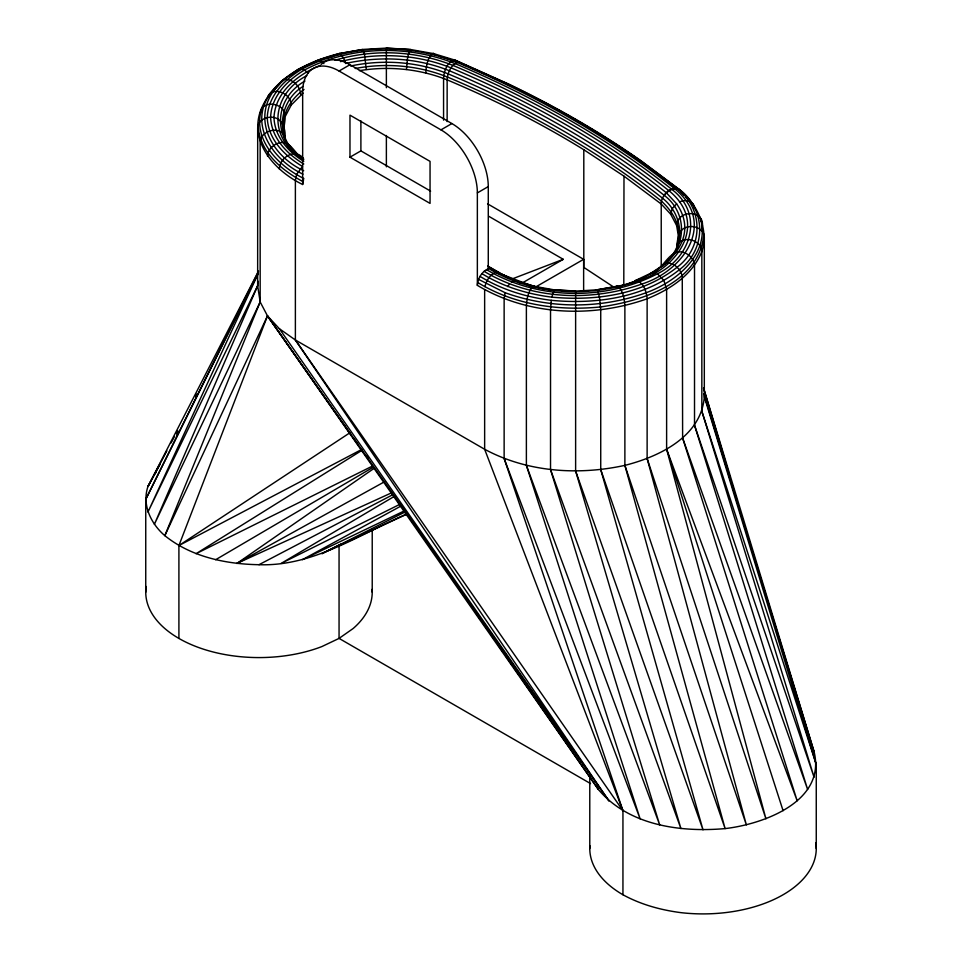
<?xml version="1.0" encoding="UTF-8"?>
<svg xmlns="http://www.w3.org/2000/svg" width="962" height="962" viewBox="0 0 962 962"><rect width="100%" height="100%" fill="white"/><g stroke="black" fill="none" stroke-linecap="round" stroke-linejoin="round"><path stroke-width="1.44" d="M729.99 477.296L703.547 387.999L814.08 751.719C826.334 801.43 763.551 824.157 725.107 828.595C680.675 832.503 628.715 825.612 598.4 789.489L267.484 315.897L260.161 301.96L257.648 285.774L257.684 127.754C257.876 121.248 264.61 117.172 270.623 117.256C281.132 116.679 285.678 127.633 285.089 136.676C280.17 125.204 260.546 130.363 260.161 142.256L260.161 301.96L164.827 535.654C191.173 556.902 225.829 564.129 258.982 564.706C313.083 566.642 359.175 534.559 406.806 513.973M623.797 284.776L623.989 176.166L583.802 149.723A969.912 559.968 0 0 0 447.138 79.846C419.504 68.795 388.708 65.849 359.391 70.671M406.457 69.468L407.696 56.782L410.209 49.459L434.163 53.716L434.956 54.798M425.769 72.847C426.298 66.137 427.26 57.624 433.14 53.475L434.163 53.716M258.55 271.019L147.92 486.568C141.775 504.773 150.914 523.773 164.827 535.654L267.484 315.897L279.377 328.739L295.382 339.995L484.644 449.266C527.2 472.21 578.174 475.577 624.879 465.367C659.078 456.734 701.346 436.652 704.316 396.729L704.316 237.025C703.992 229.221 694.913 225.24 688.034 226.876C677.717 228.583 677.44 240.38 676.599 248.629L678.571 237.025L676.599 225.433L670.742 214.285L672.222 208.67L676.599 203.788L666.233 192.677A975.444 563.167 0 0 0 451.022 67.869C416.185 53.896 376.707 52.104 340.5 61.616M411.135 50.625L410.209 49.459L386.375 48.1L362.53 49.459L338.576 53.716C306.878 61.7 273.22 78.331 260.594 110.594C249.026 142.761 275.517 171.452 302.657 184.5L303.571 179.557M433.14 53.475L455.76 60.378L509.199 84.307A991.822 572.618 0 0 1 640.908 160.69L679.473 189.538C697.209 204.317 709.054 228.475 701.839 251.527C692.496 275.192 669.732 289.562 647.125 298.797C592.219 318.242 527.885 315.716 477.356 285.353C477.765 278.343 482.046 271.092 488.816 268.602C533.152 295.49 589.766 297.979 638.083 280.844C677.813 268.386 708.982 223.461 669.095 190.825L668.698 190.536A978.174 564.742 0 0 0 452.934 65.404C415.764 50.565 373.352 48.797 335.029 60.221M676.599 225.433C677.513 208.778 707.154 209.716 701.839 228.499M678.571 237.025C679.857 222.992 671.476 210.293 661.483 201.19A970.225 560.161 0 0 0 447.33 76.984C418.302 65.392 385.822 62.662 355.158 68.506M443.566 120.13L443.566 78.343C443.999 71.344 446.945 62.302 454.268 59.993L507.491 83.826A989.14 571.079 0 0 1 638.84 160.005L677.248 188.732L679.473 189.538C706.433 209.812 706.433 249.386 679.473 269.661C643.722 298.016 595.538 304.497 551.262 300.324L550.529 309.896L550.529 469.6L659.679 824.867L526.382 465.367L526.382 305.663C527.008 298.941 527.897 290.392 533.814 286.219L554.833 289.971L575.625 291.149L596.945 289.815L617.448 286.219C623.364 290.392 624.254 298.941 624.879 305.663L624.879 465.367L725.107 828.595L600.733 469.6L600.733 309.896L599.47 297.138L597.558 290.524L596.428 289.971L617.448 286.219M279.377 169.035C279.473 157.527 295.214 147.583 303.535 158.61M267.484 156.193C267.797 149.651 273.34 144.42 279.425 142.821C290.668 139.911 294.54 154.185 302.874 158.465M260.161 301.96L154.365 524.35L257.648 285.774L258.321 281.325M285.401 139.358C279.425 128.8 291.883 113.432 279.184 106.349C273.845 103.223 266.053 103.138 261.856 108.213C251.695 139.189 278.234 165.909 303.872 178.535M703.871 234.307C699.182 283.261 641.858 301.142 600.649 306.926C558.501 311.183 514.189 304.93 477.669 282.455M481.914 273.629C503.102 286.652 527.2 294.059 551.791 297.138L554.304 289.815L575.625 291.029L575.625 471.019L680.928 828.595L550.529 469.6M478.583 279.401L505.098 292.713L504.136 298.797L504.136 458.501L622.943 810.701L622.943 894.756C640.872 904.581 660.738 910.016 680.928 912.649A113.239 65.38 0 0 0 815.824 842.832M484.932 286.652C486.303 280.808 489.754 274.819 495.526 272.474C514.73 278.006 533.754 289.285 554.833 289.971M484.102 271.32C530.988 299.627 590.776 302.14 641.798 284.055C683.898 270.863 716.931 223.256 674.651 188.684L673.977 188.179A984.018 568.121 0 0 0 457.034 62.362C407.732 42.857 349.362 44.096 302.152 68.987C284.56 79.437 268.025 95.959 267.268 117.617C268.013 139.406 284.764 155.94 302.453 166.438L296.657 174.375L295.382 180.291L295.382 339.995L608.862 800.793L267.484 315.897L178.908 545.55L178.908 638.431M361.604 50.625L362.53 49.459L364.442 53.956L366.281 69.468M258.213 273.569L147.92 512.085L257.648 285.774M145.743 592.207L145.743 499.326L258.117 272.511M145.743 499.326L258.105 273.509M262.157 109.464L260.161 113.263L261.856 108.213M285.401 116.161L291.258 105.014L303.102 93.098M160.305 463.864L147.92 486.568L166.895 450.841M671.68 255.88C686.014 237.891 680.002 211.772 662.565 198.244A971.536 560.906 0 0 0 448.124 73.858C417.376 61.52 382.912 59.259 350.565 66.005M676.911 245.935C681.83 234.475 701.454 239.634 701.839 251.527L701.839 411.231L814.08 777.224L694.516 425.168L694.516 265.464C694.203 258.922 688.66 253.679 682.575 252.092C668.265 249.459 663.708 270.154 650.745 273.629M171.116 442.893L174.627 436.279M176.13 433.345L177.537 430.699M195.707 396.572L197.114 393.927M176.623 435.125L178.86 431.204M684.235 195.31L681.204 192.388C675.12 181.325 660.473 194.901 661.231 204.004L661.231 266.69M507.732 286.604L509.463 284.055M337.794 54.798L338.576 53.716L362.001 49.603M615.644 287.542L616.426 286.46C652.38 280.231 705.218 245.07 676.599 203.788M280.82 81.782L298.052 69.348L318.47 59.993L339.598 53.475L343.35 57.66L345.574 63.468C379.894 55.892 416.642 57.479 449.386 70.755A973.604 562.109 0 0 1 664.261 195.406C667.303 191.462 672.041 188.107 677.248 188.732C703.631 208.562 703.631 247.294 677.248 267.135C642.267 294.877 595.105 301.226 551.791 297.138M269.865 94.577L267.893 96.705L269.083 94.456L282.527 80.267L299.952 68.771L304.521 69.998L308.357 73.268M272.823 91.378L279.738 83.91M154.365 474.302L156.265 472.258M662.445 266.402L669.119 259.187M662.565 265.308C686.7 248.256 688.299 213.372 664.273 195.406M306.83 75.637C270.526 94.372 267.171 139.009 303.788 159.536M304.966 81.049C275.613 97.366 271.38 135.967 299.435 156.036M302.982 86.472C280.435 100.108 274.663 133.598 294.781 151.972M304.016 89.454C291.919 98.112 282.227 112.398 283.429 127.754M624.879 465.367L746.356 824.867L647.125 458.501L647.125 298.797C646.56 291.787 643.722 282.708 636.351 280.387L634.86 280.772L651.009 273.124L666.498 262.987L669.095 262.939L674.651 265.079L679.473 269.661L682.262 275.445L682.623 438.011L797.173 800.793L666.618 449.266L666.618 289.562L663.948 280.591L657.479 273.773C604.882 301.106 537.554 300.024 486.459 269.6M657.479 273.773C691.161 257.431 704.605 214.526 671.873 189.394L671.344 188.997A981.096 566.426 0 0 0 454.99 63.528C407.07 44.613 350.384 45.803 304.521 69.998C287.422 80.147 271.344 96.212 270.623 117.256C271.356 137.927 286.916 153.968 303.788 163.985M341.402 543.903L321.897 553.691L405.158 511.964M391.678 492.772L236.892 563.443L374.23 468.266M511.327 282.082L513.179 280.844L516.402 280.772M351.37 435.293L349.675 432.924L178.908 545.55L361.58 449.519L362.097 450.24L196.068 553.691L372.438 466.089M395.214 495.839L281.072 563.443L400.156 504.172M215.644 559.728L373.28 467.171M302.657 184.5L302.657 92.039A51.467 29.714 60 0 1 339.057 71.02L349.976 64.719L451.887 123.557A51.467 29.714 60 0 1 488.275 186.592L488.275 268.831M349.976 157.179L430.05 203.403L430.05 161.375L349.976 115.151L349.976 157.179L360.894 150.878L430.627 191.137M339.057 71.02L440.969 129.858L451.887 123.557M477.356 285.353L477.356 192.905L488.275 186.592M522.041 283.093L563.251 259.307L488.744 216.282M535.497 287.097L583.633 259.307L583.633 290.825M236.892 563.443L384.547 481.746M400.829 506.132L302.321 559.728L404.365 510.87M258.982 564.706L392.616 494.805M304.293 67.039L315.837 61.568M319.985 65.512C298.016 74.459 275.192 91.991 273.966 117.617C274.699 136.532 288.191 151.96 303.776 161.303M635.04 281.337L640.319 278.836M407.022 514.093L339.057 545.55L339.057 638.395L590.536 783.585M511.952 279.028L563.251 259.307M679.473 202.044C685.076 198.773 694.588 201.022 694.516 208.598M317.207 61.147L321.332 59.872M326.815 58.177L333.67 56.061M617.027 287.109L623.989 284.968M629.545 283.249L633.717 281.962M651.009 273.124L655.11 272.763M386.375 48.22L409.307 49.531M551.262 300.324C526.202 297.174 501.623 289.658 480.026 276.395M454.268 59.993L460.618 63.155M318.47 59.993L323.917 63.648M439.069 56.061L455.531 61.147M517.544 281.962L521.717 283.249M527.272 284.968L534.235 287.109M505.098 292.713C550.24 308.994 601.022 308.994 646.163 292.713C676.37 281.878 711.363 253.427 700.144 217.472M463.215 64.298L467.267 66.113M469.973 67.328L486.183 74.627M488.888 75.842L497.005 79.497M499.699 80.712L503.763 82.54M506.457 83.754L509.163 84.969M497.619 272.198L514.91 280.387L534.836 286.46L535.618 287.542M508.525 277.693L487.842 266.558M487.59 203.848L583.633 259.307M487.758 265.993L499.41 272.727M303.679 170.731C266.209 153.283 248.22 108.622 284.752 79.461C293.025 78.812 300.517 86.7 300.769 94.745M302.946 174.146C273.04 160.293 247.366 123.593 270.983 92.737C279.389 88.227 291.029 95.695 291.258 105.014M302.97 181.602C281.301 169.997 259.103 151.527 258.129 125.036M613.792 287.121L583.802 267.4L583.802 149.723M623.989 176.166L661.231 204.004L670.742 214.285M461.856 63.684L458.958 61.989C451.31 63.66 447.522 72.691 447.138 79.846L447.138 121.633M686.207 197.438L694.107 205.976M366.462 455.904L368.205 458.177M353.078 437.674L358.177 444.781M267.484 315.897L349.675 432.924M279.377 328.739L608.862 800.793M295.382 339.995L622.943 810.701L484.644 449.266L484.644 289.562M429.004 545.334L430.723 547.799M436.712 556.433L439.273 560.125M444.408 567.532L446.115 569.997M452.104 578.619L454.677 582.323M459.812 589.718L463.227 594.66M467.508 600.817L470.069 604.521M475.204 611.916L479.485 618.085M482.9 623.015L488.035 630.411M490.608 634.114L494.877 640.283M498.304 645.213L503.439 652.609M506 656.312L511.988 664.946M513.708 667.412L518.831 674.807M520.55 677.272L598.4 789.489L596.464 785.81M289.778 145.611L290.969 147.859M700.504 219.997L701.839 222.535M812.144 748.039L814.08 751.719L703.811 393.831M682.262 193.17L681.18 191.053L642.484 162.121A993.866 573.809 0 0 0 529.521 94.925M504.136 458.501L640.103 818.83L526.382 465.367M682.623 438.011L807.635 789.489L694.516 425.168M575.625 471.019L703.018 829.845L600.733 469.6M647.125 458.501L765.932 818.83L666.618 449.266L783.092 810.701M701.839 411.231L816.257 764.465L816.257 848.52M704.316 396.729L816.257 764.465M732.551 485.942L733.838 490.271M735.545 496.031L737.674 503.234M589.778 776.478L589.778 848.52M386.375 48.1L386.375 87.722M386.375 135.486L386.375 166.835M372.222 529.292L372.222 592.207M360.894 120.851L360.894 150.878M321.104 64.49A51.467 29.714 60 0 1 349.976 64.719M440.969 129.858A51.467 29.714 60 0 1 477.356 192.905M510.509 85.57A993.866 573.809 0 0 1 517.352 88.889M524.134 92.232A993.866 573.809 0 0 1 526.827 93.579M372.114 589.357A113.239 65.38 0 0 1 353.138 628.523L339.057 638.395L321.897 646.56A113.239 65.38 0 0 1 201.298 648.46A113.239 65.38 0 0 1 146.176 586.507M622.943 894.756A113.239 65.38 0 0 1 589.886 845.682"/></g></svg>
